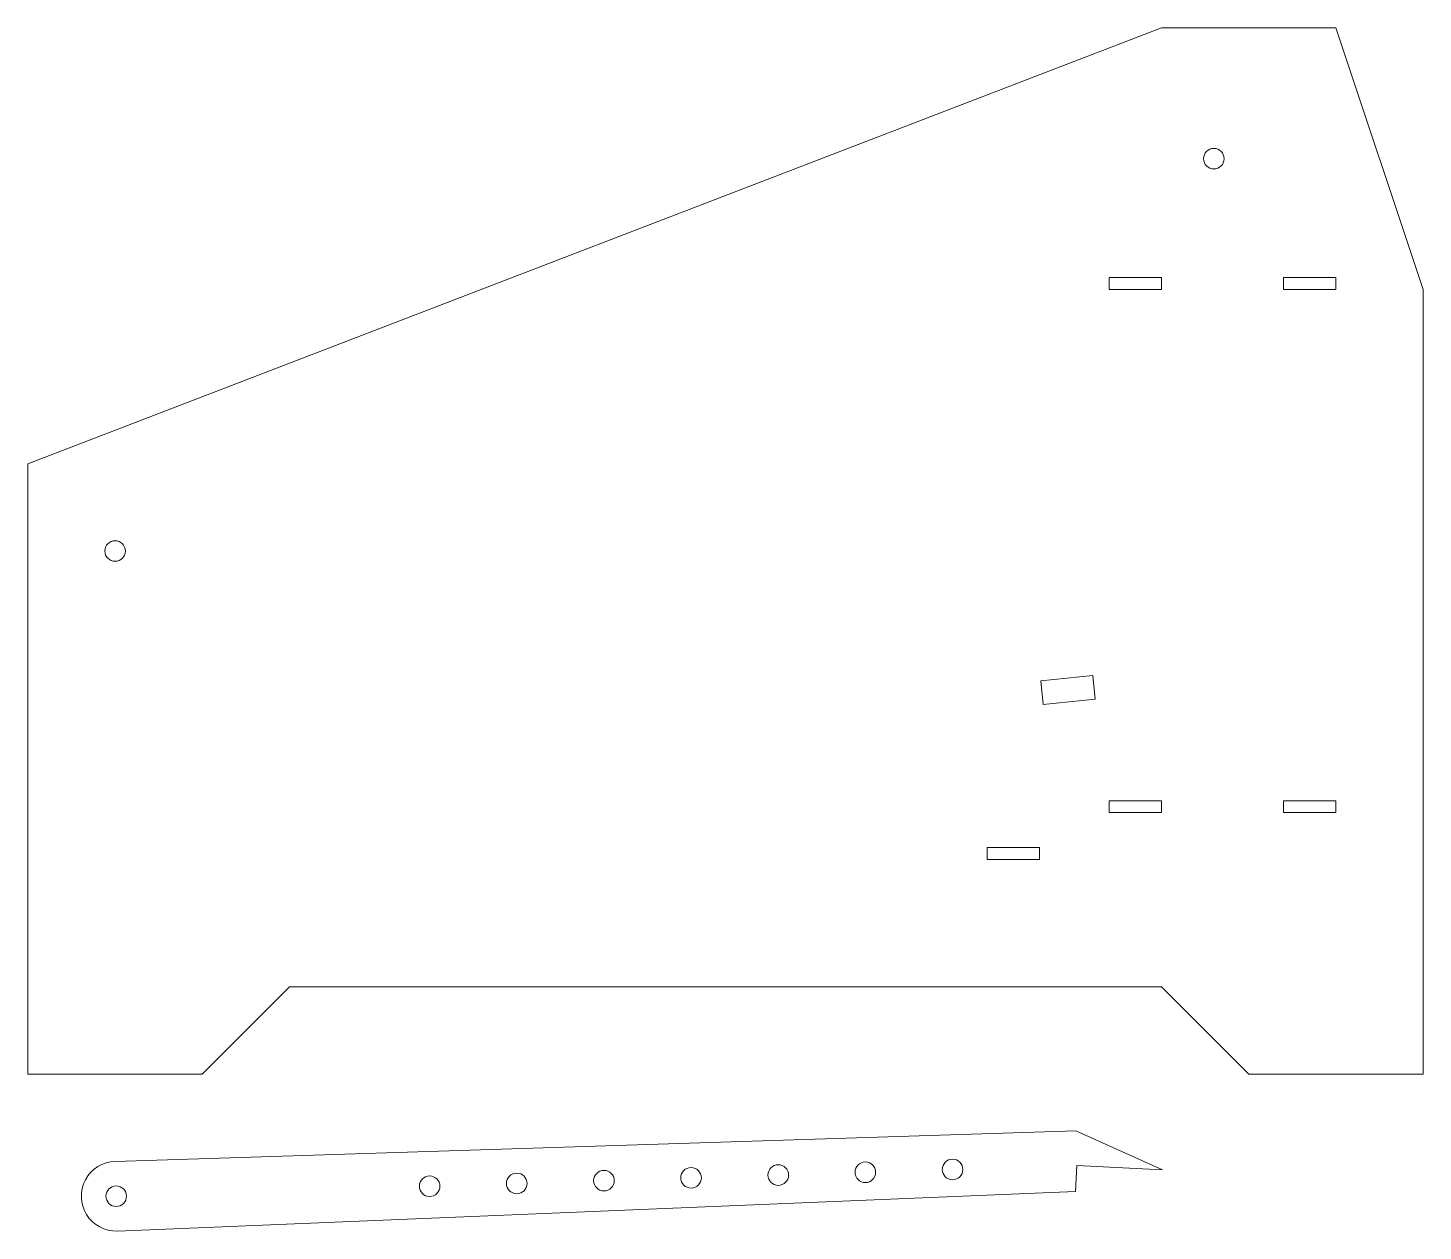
# Model space of a CAD drawing. Header units: millimetres. Extents: x -30 to 130, y -38 to 100.
import ezdxf

# ---------------------------------------------------------------- set-up
doc = ezdxf.new("R2010")
doc.units = ezdxf.units.MM
doc.layers.add('bail support', color=7, linetype='CONTINUOUS', lineweight=0, true_color=0x000000)
doc.layers.add('side', color=7, linetype='CONTINUOUS', lineweight=0, true_color=0x000000)

msp = doc.modelspace()

# ---------------------------------------------------------------- linework, layer by layer
at = {"layer": 'bail support'}
for p, q in [((90.17, -26.48), (-20, -30)), ((100.13, -30.99), (90.17, -26.48)), ((90.14, -33.47), (90.3, -30.48)), ((90.3, -30.48), (100.13, -30.99)), ((-19.74, -38), (90.14, -33.47))]:
    msp.add_line(p, q, dxfattribs=at)
for centre in [(56.05, -31.57), (66.04, -31.25), (76.04, -30.93), (16.07, -32.85), (26.06, -32.53), (36.06, -32.21), (46.05, -31.89), (-19.87, -34)]:
    msp.add_circle(centre, 1.18, dxfattribs=at)
msp.add_arc((-19.87, -34), 4, 91.8296, 271.8296, dxfattribs=at)
at = {"layer": 'side'}
for p, q in [((-30, 50), (100, 100)), ((100, 100), (120, 100)), ((120, 100), (130, 70)), ((94, 70), (94, 71.36)), ((94, 71.36), (100, 71.36)), ((100, 70), (100, 71.36)), ((114, 70), (114, 71.36)), ((114, 71.36), (120, 71.36)), ((120, 70), (120, 71.36)), ((100, 70), (94, 70)), ((120, 70), (114, 70)), ((130, 70), (130, -20)), ((-30, -20), (-30, 50)), ((92.12, 25.74), (86.15, 25.11)), ((92.4, 23.02), (92.12, 25.74)), ((86.15, 25.11), (86.44, 22.39)), ((86.44, 22.39), (92.4, 23.02)), ((94, 10), (94, 11.36)), ((94, 11.36), (100, 11.36)), ((100, 10), (100, 11.36)), ((114, 10), (114, 11.36)), ((114, 11.36), (120, 11.36)), ((120, 10), (120, 11.36)), ((100, 10), (94, 10)), ((120, 10), (114, 10)), ((80, 4.64), (80, 6)), ((80, 6), (86, 6)), ((86, 4.64), (86, 6)), ((86, 4.64), (80, 4.64)), ((0, -10), (-10, -20)), ((100, -10), (0, -10)), ((110, -20), (100, -10)), ((-10, -20), (-30, -20)), ((130, -20), (110, -20))]:
    msp.add_line(p, q, dxfattribs=at)
for centre in [(106, 85), (-20, 40)]:
    msp.add_circle(centre, 1.18, dxfattribs=at)

doc.saveas('drawing.dxf')
